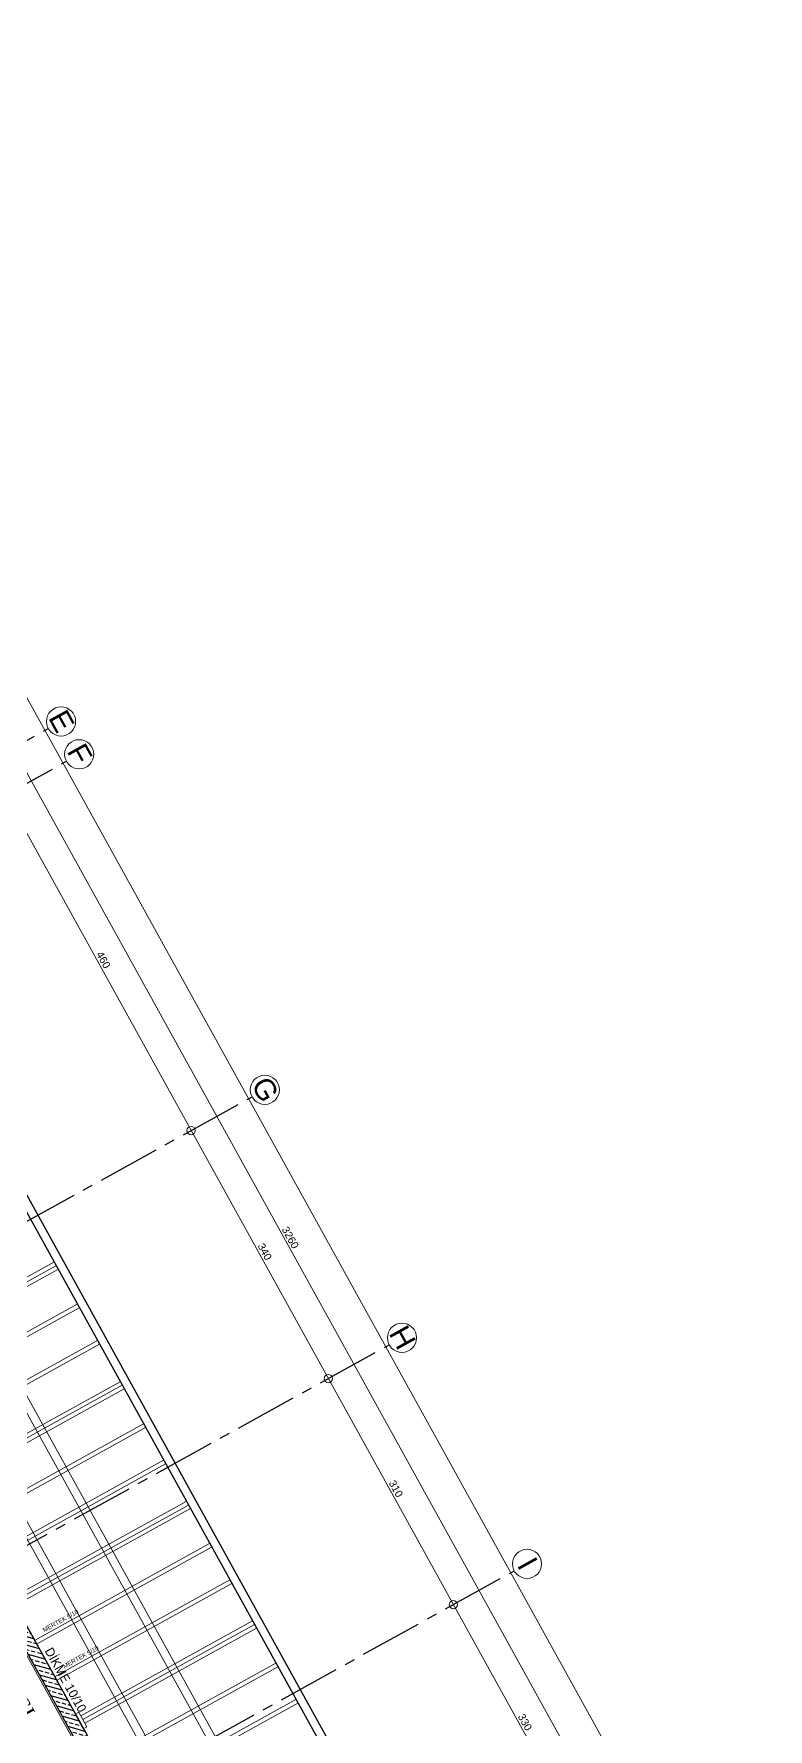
# Model space of a CAD drawing. Header units: millimetres. Extents: x 2232 to 85269, y -3593 to 5869.
# Drawn here: x 10570 to 10790, y -997 to -489 of the extents above; entities that cross this region are included whole.
import ezdxf

# ---------------------------------------------------------------- set-up
doc = ezdxf.new("R2010")
doc.units = ezdxf.units.MM
for name, pattern in [('CENTER2', [112.5, 75, -12.5, 12.5, -12.5]), ('DASHDOT2', [12.7, 6.35, -3.175, 0, -3.175]), ('DOTX2', [0.5, 0, -0.5])]:
    doc.linetypes.add(name, pattern=pattern)
for name, color, linetype in [("'YAZI", 7, 'Continuous'), ('GORUNUS', 125, 'Continuous'), ('Standart', 7, 'Continuous'), ('Yazi', 7, 'Continuous'), ('Ölçülendirme', 7, 'Continuous')]:
    doc.layers.add(name, color=color, linetype=linetype)
for name, color, linetype, lineweight in [('aks', 251, 'DASHDOT2', 35), ('DENIZLIK', 8, 'Continuous', 20), ('iz', 1, 'DOTX2', 20), ('Kiris', 7, 'Continuous', 30), ('Mertek', 137, 'Continuous', 5), ('sıva iç', 21, 'Continuous', 0), ('ÖLÇÜ İÇ', 7, 'Continuous', 9)]:
    doc.layers.add(name, color=color, linetype=linetype, lineweight=lineweight)
doc.styles.add('arial_1_18', font='arial.ttf', dxfattribs={"height": 0.2})
doc.styles.get("Standard").update_dxf_attribs({"font": 'arial.ttf'})
doc.styles.add('Times roman', font='times.ttf')
doc.dimstyles.new('zulay iç ölçü', dxfattribs={"dimtxt": 10, "dimasz": 5, "dimexe": 0.18, "dimexo": 0, "dimgap": 2, "dimtad": 3, "dimdec": 0, "dimzin": 0, "dimdsep": 46, "dimtxsty": 'Standard', "dimblk": 'ARCHTICK', "dimcen": 0.09, "dimse1": 1, "dimse2": 1, "dimadec": 0, "dimazin": 0, "dimtfac": 1, "dimtdec": 0, "dimtix": 1, "dimtofl": 0, "dimtmove": 0, "dimatfit": 3, "dimldrblk": 'ARCHTICK', "dimfxl": 1, "dimtolj": 1, "dimtzin": 0, "dimarcsym": 0})

# ---------------------------------------------------------------- blocks, each defined once
blk = doc.blocks.new('IDE830Entity87')
at = {"layer": 'Standart', "linetype": 'Continuous', "lineweight": -3}
h = blk.add_hatch(dxfattribs=at)
h.set_pattern_fill('ANSI33', color=171, scale=40, style=0)
h.set_pattern_definition([(45, (0, 0), (-7.071068, 7.071068), []), (45, (7.071, 0), (-7.071068, 7.071068), [5, -2.5])])
h.paths.add_polyline_path([(2440, 1335), (1825, 1335), (1825, 1350), (2440, 1350)])
blk = doc.blocks.new('IDE830Entity269')
at = {"layer": 'Standart', "color": 159, "linetype": 'Continuous', "lineweight": -3}
blk.add_lwpolyline([(2440, 1335), (1825, 1335)], dxfattribs=at)
blk = doc.blocks.new('IDE830Entity293')
at = {"layer": 'Standart', "color": 159, "linetype": 'Continuous', "lineweight": -3}
blk.add_lwpolyline([(-30, 1350), (3260, 1350)], dxfattribs=at)
blk = doc.blocks.new('tyutyu')
at = {"layer": 'Standart'}
for name in ['IDE830Entity293', 'IDE830Entity87', 'IDE830Entity269']:
    blk.add_blockref(name, (1027426.5, -397512), dxfattribs=at)
blk = doc.blocks.new('IDE242Entity1386')
at = {"layer": 'Ölçülendirme', "color": 1, "linetype": 'Continuous', "lineweight": 5}
for points in [[(-8, 2693), (3268, 2693)], [(-8, 2658), (3268, 2658)]]:
    blk.add_lwpolyline(points, dxfattribs=at)
for centre in [(1460, 2658), (1800, 2658), (2110, 2658)]:
    blk.add_circle(centre, 5, dxfattribs=at)
at = {"layer": 'Ölçülendirme', "color": 1, "linetype": 'Continuous', "lineweight": 5, "style": 'arial_1_18'}
for s, p in [('3260', (1616, 2695.5)), ('460', (1219.5, 2660.5)), ('340', (1619.5, 2660.5)), ('310', (1944.5, 2660.5)), ('330', (2264.5, 2660.5))]:
    blk.add_text(s, height=9, dxfattribs=at).set_placement(p)
blk = doc.blocks.new('_ArchTick')
at = {"color": 0, "linetype": 'ByBlock', "const_width": 0.15}
blk.add_lwpolyline([(-0.5, -0.5), (0.5, 0.5)], dxfattribs=at)
blk = doc.blocks.new('*D2485')
at = {"layer": 'Defpoints', "color": 0, "transparency": 16777216}
for p in [(1236851.2, -408550.2), (1236851.2, -408550.2), (1241581.2, -408550.2)]:
    blk.add_point(p, dxfattribs=at)
at = {"layer": 'ÖLÇÜ İÇ', "color": 0, "lineweight": -2, "transparency": 16777216}
blk.add_line((1241581.2, -408550.2), (1236851.2, -408550.2), dxfattribs=at)
at = {"layer": 'ÖLÇÜ İÇ', "color": 0, "lineweight": -2, "transparency": 16777216, "xscale": 5, "yscale": 5, "zscale": 5, "rotation": 180}
blk.add_blockref('_ArchTick', (1236851.2, -408550.2), dxfattribs=at)
at = {"layer": 'ÖLÇÜ İÇ', "color": 0, "lineweight": -2, "transparency": 16777216, "xscale": 5, "yscale": 5, "zscale": 5}
blk.add_blockref('_ArchTick', (1241581.2, -408550.2), dxfattribs=at)
at = {"layer": 'ÖLÇÜ İÇ', "color": 0, "transparency": 16777216, "insert": (1239216.2, -408543.2), "char_height": 10, "attachment_point": 5}
blk.add_mtext('\\A1;4730', dxfattribs=at)
blk = doc.blocks.new('TTRYRTY')
at = {"layer": 'aks', "color": 251, "linetype": 'CENTER2', "lineweight": -3}
for points in [[(1237806.2, -409089.5), (1237806.2, -408545.4)], [(1237851.2, -409089.5), (1237851.2, -408545.4)], [(1238311.2, -409089.5), (1238311.2, -408545.4)], [(1238651.2, -409089.5), (1238651.2, -408545.4)], [(1238961.2, -409089.5), (1238961.2, -408545.4)]]:
    blk.add_lwpolyline(points, dxfattribs=at)
at = {"layer": 'aks', "color": 30, "linetype": 'Continuous', "lineweight": 5}
for centre in [(1237806.2, -408527.9), (1237851.2, -408527.9), (1238311.2, -408527.9), (1238651.2, -408527.9), (1238961.2, -408527.9)]:
    blk.add_circle(centre, 17.5, dxfattribs=at)
at = {"layer": 'DENIZLIK'}
for p, q in [((1238374.6, -408849.3, 1163.8), (1238374.6, -409084.6, 1163.8)), ((1238538.6, -408849.3, 1163.8), (1238538.6, -409084.6, 1163.8)), ((1238702.7, -408849.3, 1163.8), (1238702.7, -409084.6, 1163.8)), ((1238866.7, -408849.3, 1163.8), (1238866.7, -409084.6, 1163.8))]:
    blk.add_line(p, q, dxfattribs=at)
at = {"layer": 'DENIZLIK', "elevation": 1163.8}
for points in [[(1238369.6, -408849.3), (1238369.6, -409084.6), (1238379.6, -409084.6), (1238379.6, -408849.3)], [(1238533.6, -408849.3), (1238533.6, -409084.6), (1238543.6, -409084.6), (1238543.6, -408849.3)], [(1238697.7, -408849.3), (1238697.7, -409084.6), (1238707.7, -409084.6), (1238707.7, -408849.3)], [(1238861.7, -408849.3), (1238861.7, -409084.6), (1238871.7, -409084.6), (1238871.7, -408849.3)]]:
    blk.add_lwpolyline(points, dxfattribs=at)
blk.add_lwpolyline([(1238876.7, -409084.6), (1238856.7, -409084.6), (1238856.7, -409089.6), (1238876.7, -409089.6)], close=True, dxfattribs=at)
at = {"layer": 'GORUNUS', "lineweight": 30}
for points in [[(1236821.2, -409089.5), (1237582.6, -408839.3), (1240849.8, -408839.3), (1241611.2, -409089.5)], [(1236853.2, -409089.5), (1237584.2, -408849.3), (1240848.2, -408849.3), (1241579.2, -409089.5)]]:
    blk.add_lwpolyline(points, dxfattribs=at)
at = {"layer": 'iz', "ltscale": 50}
blk.add_line((1241581.2, -409089.5), (1236851.2, -409089.5), dxfattribs=at)
at = {"layer": 'Mertek', "elevation": 1794.9}
for points in [[(1238427.4, -409089.5), (1238427.4, -408849.3)], [(1238432.4, -408849.3), (1238432.4, -409089.5)], [(1238477.2, -409089.5), (1238477.2, -408849.3)], [(1238482.2, -408849.3), (1238482.2, -409089.5)], [(1238591.4, -409089.5), (1238591.4, -408849.3)], [(1238596.4, -408849.3), (1238596.4, -409089.5)], [(1238641.2, -409089.5), (1238641.2, -408849.3)], [(1238646.2, -408849.3), (1238646.2, -409089.5)], [(1238755.5, -409089.5), (1238755.5, -408849.3)], [(1238760.5, -408849.3), (1238760.5, -409089.5)], [(1238805.3, -409089.5), (1238805.3, -408849.3)], [(1238810.3, -408849.3), (1238810.3, -409089.5)], [(1238919.5, -409089.5), (1238919.5, -408849.3)], [(1238924.5, -408849.3), (1238924.5, -409089.5)], [(1238969.3, -409089.5), (1238969.3, -408849.3)], [(1238974.3, -408849.3), (1238974.3, -409089.5)]]:
    blk.add_lwpolyline(points, dxfattribs=at)
at = {"layer": 'sıva iç', "elevation": 1163.8}
for points in [[(1237260.1, -408955.6), (1240091.2, -408955.6)], [(1237229.7, -408965.6), (1240091.2, -408965.6)], [(1237013.2, -409038.4), (1240091.2, -409038.4)], [(1237044.4, -409028.4), (1240091.2, -409028.4)]]:
    blk.add_lwpolyline(points, dxfattribs=at)
at = {"layer": 'sıva iç'}
blk.add_lwpolyline([(1238939.2, -409106.5), (1238678.2, -409106.5), (1238678.2, -409141.5), (1238663.2, -409141.5), (1238663.2, -409387.5), (1238939.2, -409387.5)], close=True, dxfattribs=at)
at = {"layer": 'Kiris'}
blk.add_blockref('tyutyu', (209424.7, -12927.5), dxfattribs=at)
at = {"layer": 'Standart'}
blk.add_blockref('IDE242Entity1386', (1236851.2, -411286.9), dxfattribs=at)
at = {"layer": "'YAZI", "char_height": 4.8, "attachment_point": 1, "rotation": 90}
for insert in [(1238747.3, -409084.7, 2110.2), (1238797.1, -409084.7, 2110.2)]:
    blk.add_mtext_dynamic_manual_height_columns('\\A1;\\pxqc;{\\fBahnschrift SemiLight|b0|i0|c162|p34;\\H1.125x;MERTEK 5/10}', width=68.058, gutter_width=25, heights=[0], dxfattribs=dict(at, insert=insert))
at = {"layer": "'YAZI", "insert": (1238883.1, -409074.2, 1163.8), "char_height": 9.6, "attachment_point": 3}
blk.add_mtext_dynamic_manual_height_columns('\\A1;\\pxqc;{\\fBahnschrift SemiLight|b0|i0|c162|p34;\\H1.125x;DİKME 10/10}', width=136.115, gutter_width=50, heights=[0], dxfattribs=at)
at = {"layer": 'aks', "color": 1, "linetype": 'Continuous', "lineweight": 5, "style": 'arial_1_18'}
for s, p in [('E', (1237794.6, -408539.6)), ('F', (1237840.5, -408539.6)), ('G', (1238297.6, -408539.6)), ('H', (1238638.6, -408539.6)), ('I', (1238956.3, -408539.6))]:
    blk.add_text(s, height=25, dxfattribs=at).set_placement(p)
at = {"layer": 'Yazi', "style": 'Times roman'}
blk.add_text('%%UÇ.ODASI', height=17.99, dxfattribs=at).set_placement((1238724, -409148.2))
at = {"layer": 'ÖLÇÜ İÇ', "color": 1}
dim = blk.add_linear_dim(base=(1236851.2, -408550.2), p1=(1241581.2, -408550.2), p2=(1236851.2, -408550.2), dimstyle='zulay iç ölçü', dxfattribs=at)
dim.commit()
dim.dimension.update_dxf_attribs({"geometry": '*D2485', "text_midpoint": (1239216.2, -408543.2)})
blk = doc.blocks.new('GGGGG')
at = {"layer": 'sıva iç', "rotation": 298.9508757840127}
blk.add_blockref('TTRYRTY', (914553.9, 843877.3), dxfattribs=at)

msp = doc.modelspace()

# ---------------------------------------------------------------- block references
at = {"layer": 'ÖLÇÜ İÇ', "xscale": 0.25, "yscale": 0.25, "zscale": 0.25}
msp.add_blockref('GGGGG', (-278484.47, 108554.7), dxfattribs=at)

doc.saveas('drawing.dxf')
